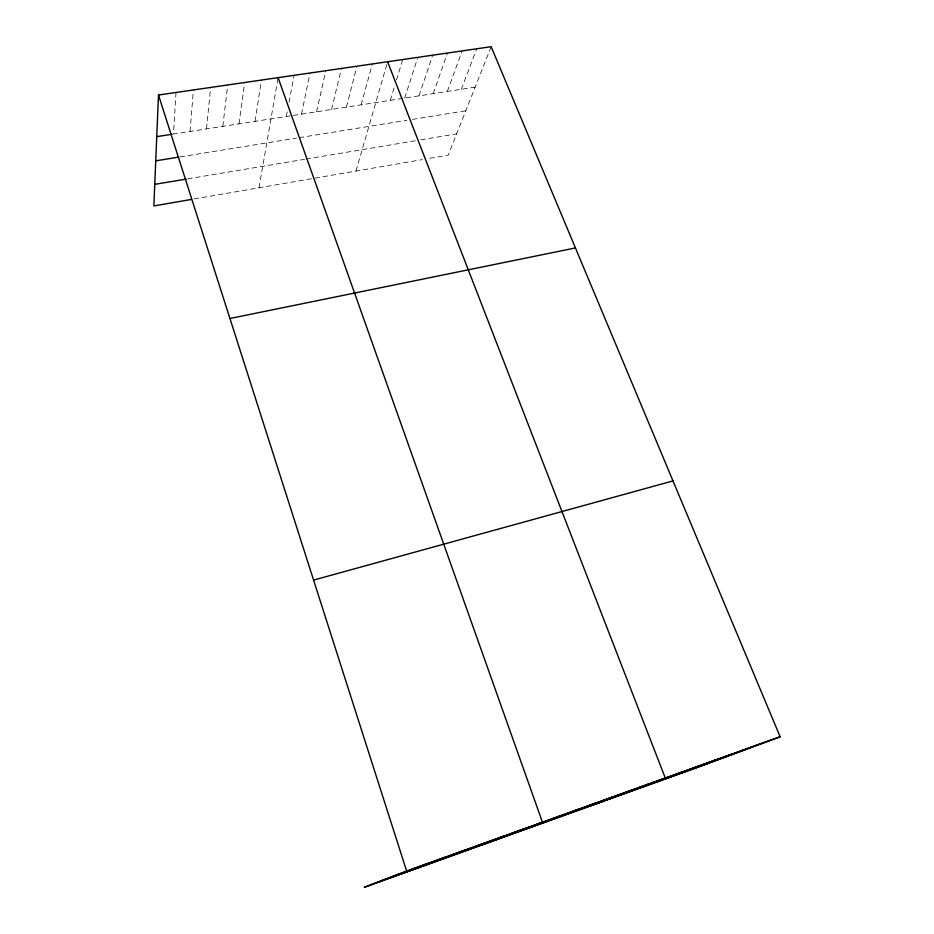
<?xml version="1.0" encoding="UTF-8"?>
<svg xmlns="http://www.w3.org/2000/svg" width="934" height="934" viewBox="0 0 934 934"><rect width="100%" height="100%" fill="white"/><g stroke="black" fill="none" stroke-linecap="round" stroke-linejoin="round"><path stroke-width="0.7" stroke-dasharray="4.67 3.5" d="M176.024 92.478L173.479 134.029L291.817 115.629M190.057 131.449L193.408 89.956M206.507 128.892L210.64 87.446M222.817 126.359L227.721 84.971M238.987 123.837L244.661 82.507M255.04 121.35L261.45 80.067M259.01 187.781L277.853 79.075M286.283 116.493L287.368 110.807M288.991 102.296L294.128 75.315M301.495 114.123L310.03 73.015M316.579 111.776L325.791 70.727M331.558 109.453L341.435 68.451M346.409 107.141L356.951 66.197M361.154 104.841L372.339 63.956M355.959 171.062L387.213 63.103M390.307 100.312L394.452 86.722M396.53 79.927L402.752 59.542M404.714 98.07L417.778 57.359M419.016 95.852L432.687 55.199M433.213 93.645L447.479 53.04M447.304 91.45L462.155 50.915M461.279 89.279L476.714 48.801M491.156 46.7L448.238 155.137L427.527 158.71M194.109 198.989L312.225 178.604M314.992 178.125L422.331 159.609M187.629 178.861L304.531 159.305M305.967 159.072L415.385 140.765M420.755 139.867L456.656 133.866M180.052 156.9L296.51 138.104M299.184 137.672L406.839 120.288M412.408 119.389L465.797 110.772M293.194 115.419L475.161 87.119"/><path stroke-width="1.4" d="M780.135 736.751L406.617 871.048L364.295 887.3L690.681 769.849L780.135 736.751L491.156 46.7L158.488 95.023L153.865 205.924L191.353 199.456M409.442 870.43L426.64 863.857M428.227 863.67L446.44 856.735M446.826 856.98L466.043 849.683M465.237 850.36L485.447 842.701M483.473 843.799L504.64 835.802M501.535 837.308L523.647 828.972M481.874 844.99L542.444 822.212L278.099 77.65M536.606 824.687L560.517 815.709M553.64 818.558L578.403 809.276M570.522 812.498L596.125 802.913M587.241 806.486L613.661 796.609M603.796 800.52L631.045 790.351M620.211 794.624L648.243 784.175M589.296 806.334L665.288 778.045L387.61 61.737M652.597 782.972L682.159 771.974M668.569 777.228L698.877 765.962M684.4 771.531L715.432 760.007M700.091 765.892L731.836 754.112M715.631 760.299L764.187 742.483M390.47 877.248L746.324 749.266M381.224 880.797L726.792 756.493M372.351 884.206L707.914 763.475M313.591 580.096L672.994 480.905M229.951 318.506L575.437 247.942M154.764 184.348L186.216 179.095M155.745 160.835L178.709 157.122M156.76 136.633L172.09 134.251M158.488 95.023L406.617 871.048"/></g></svg>
